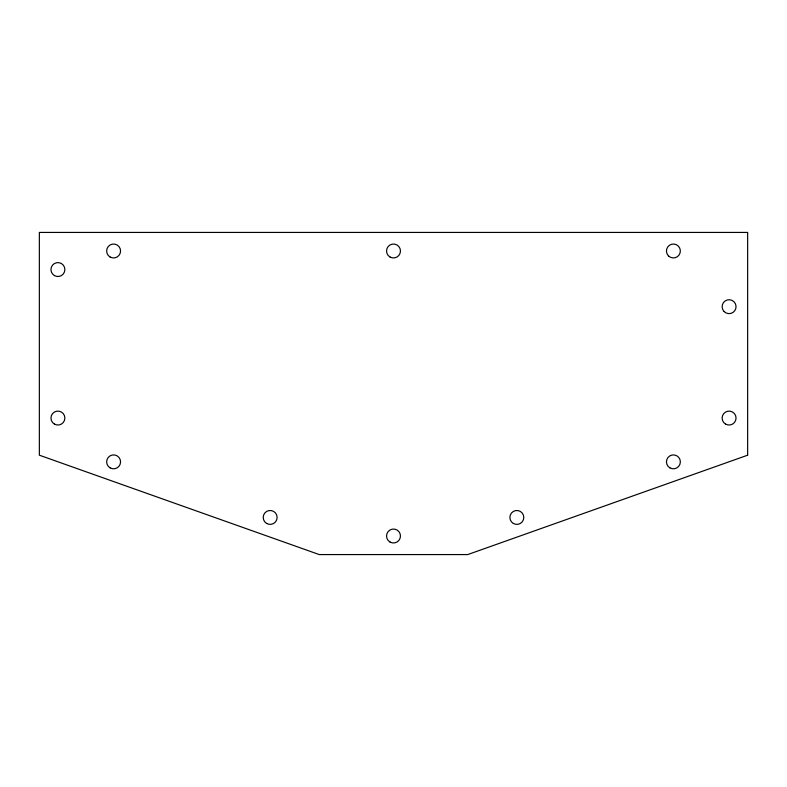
<?xml version="1.0" encoding="UTF-8"?>
<svg xmlns="http://www.w3.org/2000/svg" width="787" height="787" viewBox="0 0 787 787"><rect width="100%" height="100%" fill="white"/><g stroke="black" fill="none" stroke-linecap="round" stroke-linejoin="round"><path stroke-width="1.18" d="M747.65 455.191L467.753 554.569L319.247 554.569L39.35 455.191L39.35 232.431L747.65 232.431L747.65 455.191M669.914 467.881A6.965 6.965 0 0 0 680.361 461.861A6.965 6.965 0 0 0 669.914 455.83A6.965 6.965 0 0 0 669.914 467.881M725.604 424.095A6.965 6.965 0 0 0 736.052 418.064A6.965 6.965 0 0 0 725.604 412.034A6.965 6.965 0 0 0 725.604 424.095M724.168 311.603A6.965 6.965 0 0 0 735.815 308.484A6.965 6.965 0 0 0 727.286 299.955A6.965 6.965 0 0 0 724.168 311.603M390.018 257.024A6.965 6.965 0 0 0 400.465 250.994A6.965 6.965 0 0 0 390.018 244.964A6.965 6.965 0 0 0 390.018 257.024M668.478 255.913A6.965 6.965 0 0 0 680.116 252.794A6.965 6.965 0 0 0 671.596 244.265A6.965 6.965 0 0 0 668.478 255.913M110.121 257.024A6.965 6.965 0 0 0 120.568 250.994A6.965 6.965 0 0 0 110.121 244.964A6.965 6.965 0 0 0 110.121 257.024M54.431 275.588A6.965 6.965 0 0 0 64.878 269.557A6.965 6.965 0 0 0 54.431 263.527A6.965 6.965 0 0 0 54.431 275.588M110.121 467.881A6.965 6.965 0 0 0 120.568 461.861A6.965 6.965 0 0 0 110.121 455.83A6.965 6.965 0 0 0 110.121 467.881M54.431 424.095A6.965 6.965 0 0 0 64.878 418.064A6.965 6.965 0 0 0 54.431 412.034A6.965 6.965 0 0 0 54.431 424.095M266.685 523.473A6.965 6.965 0 0 0 277.122 517.443A6.965 6.965 0 0 0 266.685 511.412A6.965 6.965 0 0 0 266.685 523.473M390.018 542.036A6.965 6.965 0 0 0 400.465 536.006A6.965 6.965 0 0 0 390.018 529.976A6.965 6.965 0 0 0 390.018 542.036M513.36 523.473A6.965 6.965 0 0 0 523.798 517.443A6.965 6.965 0 0 0 513.36 511.412A6.965 6.965 0 0 0 513.36 523.473"/></g></svg>
